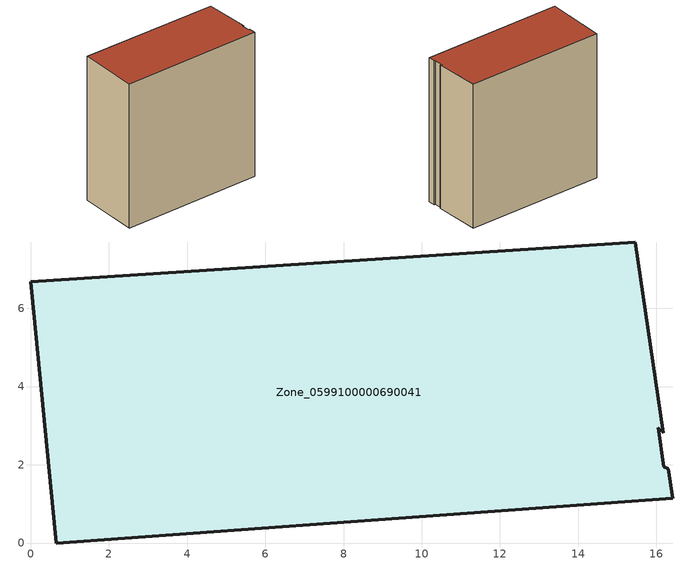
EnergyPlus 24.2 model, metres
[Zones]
Zone_0599100000690041
 floor ground (C_G): 16.31,1.9 16.42,1.14 0.65,0 0,6.68 15.46,7.7 16.17,2.83 16.05,2.94 16.18,1.95 z0
 wall outside (C_F): 0.65,0 16.42,1.14 16.31,1.9 16.18,1.95 16.05,2.94 16.17,2.83 15.46,7.7 0,6.68 0.65,0 z0:16.98
 roof outside (C_R): 16.42,1.14 16.31,1.9 16.18,1.95 16.05,2.94 16.17,2.83 15.46,7.7 0,6.68 0.65,0 z16.98
[BUILDING]
Pand.0599100000690041: North Axis=0; Terrain=City; Loads Convergence Tolerance Value=0.04; Temperature Convergence Tolerance Value=0.4; Solar Distribution=FullExterior; Maximum Number of Warmup Days=25; Minimum Number of Warmup Days=1
[Site:Location]
Rotterdam.The.Hague.AP_ZH_NLD Design_Conditions: Latitude=51.96; Longitude=4.45; Time Zone=1; Elevation=-4.5
[SITE:GROUNDTEMPERATURE:BUILDINGSURFACE]
18, 18, 18, 18, 18, 18, 18, 18, 18, 18, 18, 18
[MATERIAL] Thermal Absorptance=0.9; Solar Absorptance=0.7; Visible Absorptance=0.7
Name | Roughness | Thickness | Conductivity | Density | Specific Heat
G.TI.1946 | MediumSmooth | 0.15 | 1 | 540 | 1210
F.TI.1946 | Rough | 0.3 | 0.857143 | 1920 | 840
R.TI.1946 | MediumRough | 0.2 | 0.1 | 1500 | 1000
[CONSTRUCTION]
C_G: G.TI.1946
C_F: F.TI.1946
C_R: R.TI.1946
[ZONE]
Zone_0599100000690041: Type=1; Multiplier=1; Ceiling Height=Autocalculate; Volume=Autocalculate; Floor Area=autocalculate; Part of Total Floor Area=Yes
[ZONEINFILTRATION:DESIGNFLOWRATE]
Infil_Zone_0599100000690041: Zone or ZoneList or Space or SpaceList=Zone_0599100000690041; Schedule=AlwaysOn; Design Flow Rate Calculation Method=Flow/Area; Flow Rate per Floor Area=0.003; Constant Term Coefficient=1; Temperature Term Coefficient=0; Velocity Term Coefficient=0; Velocity Squared Term Coefficient=0
[HVACTEMPLATE:ZONE:IDEALLOADSAIRSYSTEM]
Zone_0599100000690041: Maximum Heating Supply Air Temperature=50; Minimum Cooling Supply Air Temperature=13; Maximum Heating Supply Air Humidity Ratio=0.0156; Minimum Cooling Supply Air Humidity Ratio=0.0077; Heating Limit=NoLimit; Cooling Limit=NoLimit; Dehumidification Control Type=ConstantSensibleHeatRatio; Cooling Sensible Heat Ratio=0.7; Dehumidification Setpoint=60; Humidification Control Type=None; Humidification Setpoint=30; Outdoor Air Method=None; Outdoor Air Flow Rate per Person=0.00944; Outdoor Air Flow Rate per Zone Floor Area=0; Outdoor Air Flow Rate per Zone=0; Demand Controlled Ventilation Type=None; Outdoor Air Economizer Type=NoEconomizer; Heat Recovery Type=None; Sensible Heat Recovery Effectiveness=0.7; Latent Heat Recovery Effectiveness=0.65
[ZONECONTROL:THERMOSTAT]
ThermostatControl_Zone_0599100000690041: Zone or ZoneList=Zone_0599100000690041; Control Type Schedule=DualSetpointControlType; Control 1=Thermostat_Zone_0599100000690041; Temperature Difference Between Cutout And Setpoint=0
[THERMOSTATSETPOINT:DUALSETPOINT]
Thermostat_Zone_0599100000690041: Heating Setpoint Temperature Schedule=HeatingSetpoint_Zone_0599100000690041; Cooling Setpoint Temperature Schedule=CoolingSetpoint_Zone_0599100000690041
[SCHEDULE:COMPACT]
HeatingSetpoint_Zone_0599100000690041: Through: 12/31, For: AllDays, Until: 24:00, 21
CoolingSetpoint_Zone_0599100000690041: Through: 12/31, For: AllDays, Until: 24:00, 24
DualSetpointControlType: Through: 12/31, For: AllDays, Until: 24:00, 4
AlwaysOn: Through: 12/31, For: AllDays, Until: 24:00, 1
